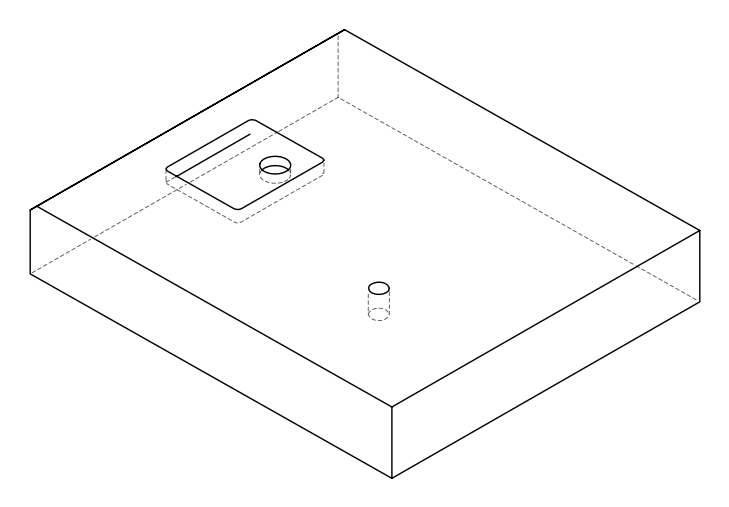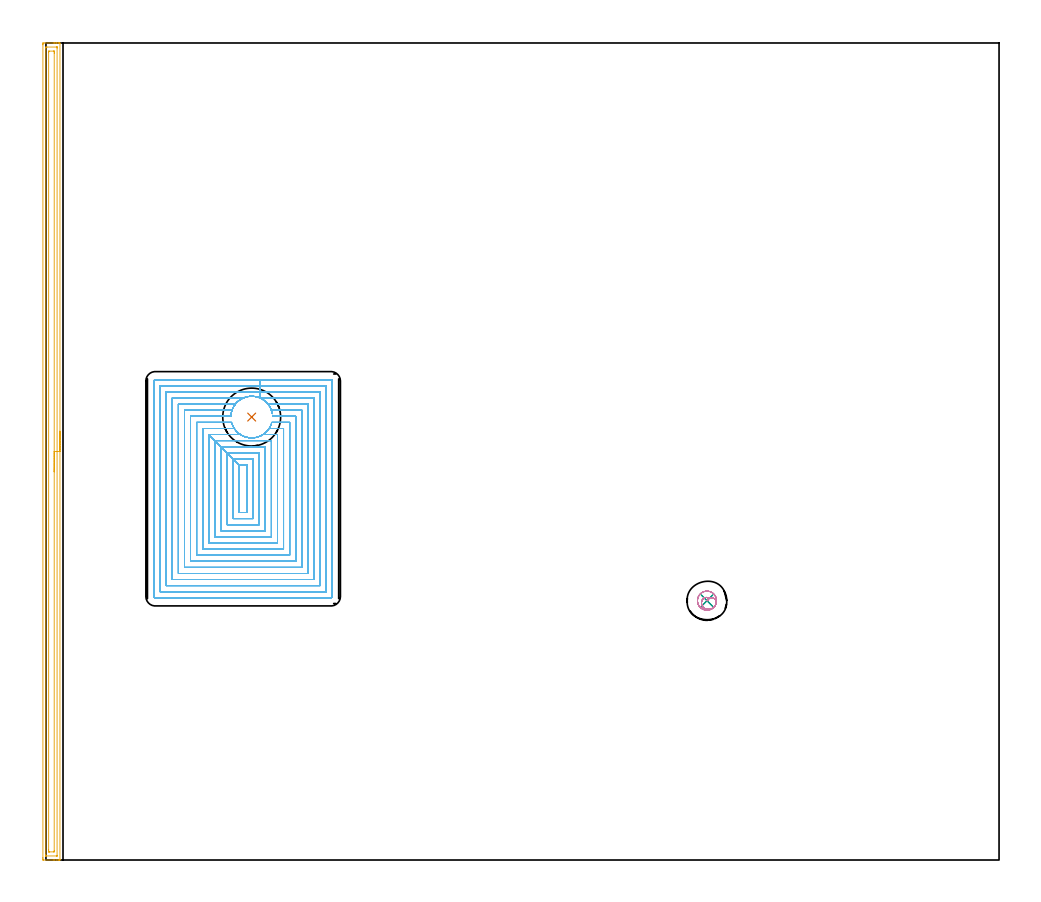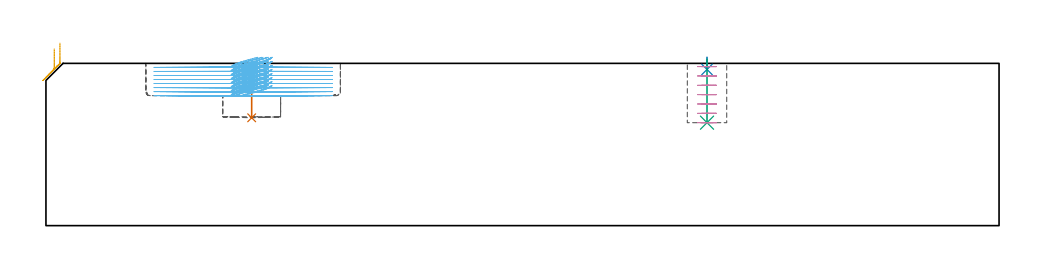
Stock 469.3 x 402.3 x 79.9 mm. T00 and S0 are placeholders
(PLAN: 6 operations, 5 tool changes, 68.4 min)
(1 INDEXABLE_INSERT_DRILL_BLIND_HOLE_FROM_SOLID | STEP1POCKET | NXT0302_028 | 0.06 min | 16864 mm3)
(2 SPOT_DRILL | STEP1POCKET_1 | NXT0321_9005460120000 | 0.05 min | 182 mm3)
(3 DRILL_BLIND_HOLE_INTO_CENTER | STEP1POCKET_1 | NXT0301_128 | 0.13 min | 2985 mm3)
(4 MILL_ROUGH_BLIND_HOLE_CONTOUR | STEP1POCKET_1 | NXT0201_013 | Spiral | 1.51 min | 5451 mm3)
(5 AREA_MILL | FG_CHAMFER_SURFACE | UGT0205_001 | 9.89 min | 14193 mm3)
(6 MILL_RECTANGULAR_POCKET | POCKET_RECTANGULAR_STRAIGHT | UGT0201_086 | Follow Part, ap 2, ae 75% | 56.78 min | 164948 mm3)
(TOOL NXT0302_028 | Index. Insert Drill 28.5mm [880-D2850L32-03] | D28.5 PA176 FL86 Z2)
(TOOL NXT0321_9005460120000 | NC Spot Drill, 142deg, 12mm, Carbide, Uncoated | D12 PA142 FL30 Z2)
(TOOL NXT0301_128 | Carbide Drill 12mm [861.1-1200-036A1-GP GC34] | D12 PA150 FL37.4 Z2)
(TOOL NXT0201_013 | ENDMILL 10mm | D10 FL30 Z4)
(TOOL UGT0205_001 | Chamfer Mill 20 x 3 x 45 deg. | D20 FL50 Z2)
(TOOL UGT0201_086 | End Mill 8 mm | D8 R2 FL19 Z4)
(OP 1 INDEXABLE_INSERT_DRILL_BLIND_HOLE_FROM_SOLID)
G17 G21 G94 G90
T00 M6
G54
G17 G0 G90 X101.3 Y218.1 S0 M3
G43 Z89.9 H1
G94 G81 G98 Z53.1 F250. R66.
G80
M5
M2
(OP 2 SPOT_DRILL)
G17 G21 G94 G90
T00 M6
G54
G17 G0 G90 X325.5 Y127.7 S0 M3
G43 Z89.9 H0
G94 G81 G98 Z76.9 F250. R82.9
G80
M5
M2
(OP 3 DRILL_BLIND_HOLE_INTO_CENTER)
G17 G21 G94 G90
T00 M6
G54
G17 G0 G90 X325.5 Y127.7 S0 M3
G43 Z89.9 H1
G94 G81 G98 Z50.7 F250. R81.9
G80
M5
M2
(OP 4 MILL_ROUGH_BLIND_HOLE_CONTOUR)
G17 G21 G94 G90
T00 M6
G54
G17 G0 G90 X325.5 Y127.7 S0 M3
G43 Z89.9 H0
Z78.3
G94 G3 X325.649 Y129.278 R0.796 F250.
X323.192 Y128.14 R2.324
X324.938 Y123.649 R3.111
X329.87 Y125.97 R3.981
X327.23 Y132.07 R4.7
X329.87 Y125.97 R-4.7
X328.55 Y129.02 R2.35
X325.5 Y127.7 R2.35
G0 Z73.7
G3 X325.649 Y129.278 R0.796
X323.192 Y128.14 R2.324
X324.938 Y123.649 R3.111
X329.87 Y125.97 R3.981
X327.23 Y132.07 R4.7
X329.87 Y125.97 R-4.7
X328.55 Y129.02 R2.35
X325.5 Y127.7 R2.35
G0 Z69.1
G3 X325.649 Y129.278 R0.796
X323.192 Y128.14 R2.324
X324.938 Y123.649 R3.111
X329.87 Y125.97 R3.981
X327.23 Y132.07 R4.7
X329.87 Y125.97 R-4.7
X328.55 Y129.02 R2.35
X325.5 Y127.7 R2.35
G0 Z64.5
G3 X325.649 Y129.278 R0.796
X323.192 Y128.14 R2.324
X324.938 Y123.649 R3.111
X329.87 Y125.97 R3.981
X327.23 Y132.07 R4.7
X329.87 Y125.97 R-4.7
X328.55 Y129.02 R2.35
X325.5 Y127.7 R2.35
G0 Z59.9
G3 X325.649 Y129.278 R0.796
X323.192 Y128.14 R2.324
X324.938 Y123.649 R3.111
X329.87 Y125.97 R3.981
X327.23 Y132.07 R4.7
X329.87 Y125.97 R-4.7
X328.55 Y129.02 R2.35
X325.5 Y127.7 R2.35
G0 Z55.3
G3 X325.649 Y129.278 R0.796
X323.192 Y128.14 R2.324
X324.938 Y123.649 R3.111
X329.87 Y125.97 R3.981
X327.23 Y132.07 R4.7
X329.87 Y125.97 R-4.7
X328.55 Y129.02 R2.35
X325.5 Y127.7 R2.35
G0 Z50.7
G3 X325.649 Y129.278 R0.796
X323.192 Y128.14 R2.324
X324.938 Y123.649 R3.111
X329.87 Y125.97 R3.981
X327.23 Y132.07 R4.7
X329.87 Y125.97 R-4.7
X328.55 Y129.02 R2.35
X325.5 Y127.7 R2.35
G0 Z89.9
M5
M2
(OP 5 AREA_MILL)
G17 G21 G94 G90
T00 M6
G54
G17 G0 G90 X6.895 Y211.148 S1061 M3
G43 Z89.9 H0
Z89.895
G94 G1 Y211.11 Z89.024 F250.
Y210.996 Z88.159
Y210.807 Z87.307
Y210.545 Z86.475
Y210.211 Z85.669
Y209.808 Z84.895
Y209.34 Z84.159
Y208.809 Z83.467
Y208.219 Z82.824
Y207.576 Z82.235
Y206.884 Z81.704
Y206.148 Z81.235
Y205.374 Z80.832
Y204.568 Z80.498
Y203.736 Z80.236
Y202.885 Z80.047
Y202.02 Z79.933
Y201.148 Z79.895
X6.891 Y0.139 Z79.889
X6.888 Y0.079 Z79.883
X6.864 Y0.009 Z79.855
X6.851 Y0. Z79.843
X6.425 Z79.424
X6.062 Z79.061
X5.381 Z78.377
X4.148 Z77.145
X3.594 Z76.588
X-1.128 Y0.001 Z71.869
X-1.488 Y0.004 Z71.509
X-1.492 Y0.007 Z71.506
X-1.497 Y0.617 Z71.503
X-1.5 Y1.241 Z71.5
Y401.415
X-1.498 Y401.683 Z71.502
X-1.492 Y402.293 Z71.506
X-1.489 Y402.296 Z71.509
X-0.875 Y402.3 Z72.122
X3.594 Z76.588
X4.148 Z77.145
X4.488 Z77.484
X5.042 Z78.038
X5.381 Z78.377
X6.061 Z79.061
X6.425 Z79.425
X6.835 Y402.293 Z79.827
X6.898 Y402.29 Z79.888
X6.9 Y402.13 Z79.9
X6.895 Y201.148 Z79.895
X5.481 Z78.481
X5.475 Y2.309 Z78.475
X5.474 Y2.214 Z78.474
X5.469 Y2.027 Z78.469
X5.464 Y2.008 Z78.464
X5.456 Y2.006 Z78.456
X5.432 Y2.002 Z78.432
X5.381 Y2.001 Z78.381
X0.018 Z73.018
X-0.039 Y2.002 Z72.961
X-0.073 Y2.006 Z72.927
X-0.078 Y2.008 Z72.922
X-0.081 Y2.032 Z72.919
X-0.083 Y2.09 Z72.917
X-0.086 Y2.507 Z72.914
X-0.085 Y399.897 Z72.915
Y400.
X-0.082 Y400.105 Z72.918
X-0.075 Y400.29 Z72.925
X0.018 Y400.292 Z73.018
X0.51 Y400.299 Z73.51
X5.381 Z78.381
X5.439 Y400.298 Z78.439
X5.473 Y400.294 Z78.473
X5.478 Y400.292 Z78.478
X5.481 Y400.268 Z78.481
X5.483 Y400.209 Z78.483
X5.486 Y399.793 Z78.486
X5.481 Y201.148 Z78.481
X4.067 Z77.067
X4.062 Y4.615 Z77.062
X4.06 Y4.19 Z77.06
X4.058 Y4.073 Z77.058
X4.055 Y4.023 Z77.055
X3.973 Y4.01 Z76.973
X3.782 Y4.002 Z76.782
X1.806 Y4. Z74.806
X1.617 Y4.001 Z74.617
X1.49 Y4.002 Z74.49
X1.389 Y4.007 Z74.389
X1.335 Y4.012 Z74.335
X1.333 Y4.031 Z74.333
X1.331 Y4.19 Z74.331
X1.329 Y4.667 Z74.329
X1.328 Y5.083 Z74.328
X1.329 Y397.694 Z74.329
X1.33 Y398.111 Z74.33
X1.333 Y398.229 Z74.333
X1.335 Y398.28 Z74.335
X1.427 Y398.29 Z74.427
X1.618 Y398.298 Z74.618
X3.783 Y398.299 Z76.783
X3.91 Y398.298 Z76.91
X4.011 Y398.293 Z77.011
X4.065 Y398.288 Z77.065
X4.067 Y398.268 Z77.067
X4.069 Y398.111 Z77.069
X4.071 Y397.633 Z77.071
Y397.217
X4.067 Y201.148 Z77.067
Y200.277 Z77.105
Y199.412 Z77.218
Y198.56 Z77.407
X4.066 Y197.728 Z77.67
Y196.922 Z78.003
Y196.148 Z78.406
Y195.412 Z78.875
Y194.72 Z79.406
Y194.077 Z79.995
Y193.488 Z80.639
Y192.957 Z81.331
Y192.488 Z82.066
Y192.085 Z82.84
Y191.751 Z83.646
Y191.489 Z84.478
Y191.3 Z85.33
Y191.186 Z86.195
Y191.148 Z87.066
G0 Z89.9
M5
M2
(OP 6 MILL_RECTANGULAR_POCKET)
G17 G21 G94 G90
T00 M6
G54
G17 G0 G90 X110.989 Y214.798 S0 M3
G43 Z89.9 H0
Z82.9
G94 G1 X110.742 Y214.105 Z82.703 F250.
X110.548 Y213.695 Z82.581
X110.354 Y213.284 Z82.46
X109.701 Y212.214 Z82.124
X109.426 Y211.853 Z82.002
X109.186 Y211.542 Z81.897
X108.923 Y211.25 Z81.792
X108.619 Y210.912 Z81.67
X108.133 Y210.448 Z81.489
X107.422 Y209.88 Z81.246
X106.646 Y209.355 Z80.995
X106.496 Y209.264 Z80.948
X106.343 Y209.178 Z80.901
X105.948 Y208.956 Z80.779
X104.771 Y208.45 Z80.436
X103.541 Y208.095 Z80.093
X102.276 Y207.895 Z79.75
X100.996 Y207.854 Z79.407
X99.721 Y207.973 Z79.063
X98.47 Y208.249 Z78.72
X97.263 Y208.678 Z78.377
X96.119 Y209.254 Z78.034
X95.738 Y209.5 Z77.912
X80.2 F500.
X95.2 Y194.5
Y171.1
X99.
Y194.5
X95.2
X92.2 Y197.5
Y168.1
X102.
Y197.5
X92.2
X89.2 Y200.5
Y165.1
X105.
Y200.5
X89.2
X86.2 Y203.5
Y162.1
X108.
Y203.5
X86.2
X83.2 Y206.5
Y159.1
X111.
Y206.5
X83.2
X80.2 Y209.5
Y156.1
X114.
Y209.5
X106.86
G0 X108.819 Y211.134 Z82.9
G1 X108.619 Y210.912 Z82.82 F250.
X108.133 Y210.448 Z82.639
X107.422 Y209.88 Z82.396
X106.646 Y209.355 Z82.145
X106.496 Y209.264 Z82.098
X106.343 Y209.178 Z82.051
X105.948 Y208.956 Z81.929
X104.837 Y208.474 Z81.605
X103.676 Y208.126 Z81.28
X102.483 Y207.917 Z80.955
X101.273 Y207.849 Z80.631
X100.064 Y207.925 Z80.306
X98.872 Y208.142 Z79.982
X97.714 Y208.498 Z79.657
X96.606 Y208.987 Z79.332
X95.563 Y209.604 Z79.008
X94.6 Y210.338 Z78.683
X93.73 Y211.181 Z78.359
X92.965 Y212.121 Z78.034
X92.716 Y212.5 Z77.912
X77.2 F500.
Y153.1
X117.
Y212.5
X109.882
G0 X106.234 Y209.116 Z82.9
G1 X105.948 Y208.956 Z82.812 F250.
X104.822 Y208.469 Z82.483
X103.646 Y208.119 Z82.155
X102.437 Y207.912 Z81.826
X101.212 Y207.85 Z81.497
X99.988 Y207.934 Z81.168
X98.783 Y208.164 Z80.84
X97.613 Y208.536 Z80.511
X96.497 Y209.044 Z80.182
X95.449 Y209.682 Z79.854
X94.484 Y210.44 Z79.525
X93.616 Y211.307 Z79.196
X92.858 Y212.272 Z78.867
X92.341 Y213.104 Z78.605
X92.143 Y213.5 Z78.486
X91.94 Y213.906 Z78.365
X91.506 Y215.061 Z78.034
X91.392 Y215.5 Z77.912
X74.2 F500.
Y150.1
X120.
Y215.5
X111.205
G0 X104.177 Y227.93 Z82.9
G1 X104.029 Y227.98 Z82.858 F250.
X102.913 Y228.222 Z82.552
X101.777 Y228.339 Z82.246
X100.635 Y228.329 Z81.94
X99.502 Y228.193 Z81.634
X98.616 Y227.995 Z81.391
X97.447 Y227.604 Z81.061
X96.334 Y227.076 Z80.731
X95.946 Y226.84 Z80.609
X95.17 Y226.314 Z80.358
X94.807 Y226.042 Z80.236
X93.944 Y225.246 Z79.922
X93.177 Y224.357 Z79.607
X92.516 Y223.386 Z79.292
X91.97 Y222.347 Z78.978
X91.547 Y221.252 Z78.663
X91.25 Y220.116 Z78.349
X91.086 Y218.953 Z78.034
X91.068 Y218.5 Z77.912
X71.2 F500.
Y147.1
X123.
Y218.5
X111.532
G0 X106.949 Y226.647 Z82.9
G1 X106.146 Y227.135 Z82.648 F250.
X105.111 Y227.616 Z82.342
X104.029 Y227.98 Z82.036
X102.913 Y228.222 Z81.73
X101.777 Y228.339 Z81.424
X100.635 Y228.329 Z81.118
X99.502 Y228.193 Z80.813
X98.616 Y227.995 Z80.569
X97.447 Y227.604 Z80.239
X96.334 Y227.076 Z79.909
X95.946 Y226.84 Z79.787
X95.17 Y226.314 Z79.536
X94.807 Y226.042 Z79.415
X94.045 Y225.349 Z79.138
X93.355 Y224.583 Z78.862
X92.746 Y223.752 Z78.586
X92.223 Y222.864 Z78.31
X91.791 Y221.928 Z78.034
X91.641 Y221.5 Z77.912
X68.2 F500.
Y144.1
X126.
Y221.5
X110.963
G0 X109.456 Y224.307 Z82.9
G1 X109.421 Y224.353 Z82.885 F250.
X108.999 Y224.864 Z82.707
X108.73 Y225.159 Z82.6
X108.356 Y225.533 Z82.458
X108.026 Y225.845 Z82.337
X107.122 Y226.542 Z82.031
X106.146 Y227.135 Z81.725
X105.111 Y227.616 Z81.419
X104.029 Y227.98 Z81.113
X102.913 Y228.222 Z80.807
X101.777 Y228.339 Z80.501
X100.635 Y228.329 Z80.195
X99.502 Y228.193 Z79.889
X98.616 Y227.995 Z79.646
X97.447 Y227.604 Z79.316
X96.334 Y227.076 Z78.985
X95.946 Y226.84 Z78.864
X95.17 Y226.314 Z78.613
X94.807 Y226.042 Z78.491
X94.171 Y225.474 Z78.262
X93.584 Y224.855 Z78.034
X93.301 Y224.5 Z77.912
X65.2 F500.
Y141.1
X129.
Y224.5
X109.3
G0 X111.413 Y219.77 Z82.9
G1 X111.412 Y219.785 Z82.896 F250.
X111.159 Y220.916 Z82.585
X110.78 Y222.011 Z82.275
X110.59 Y222.423 Z82.153
X110.399 Y222.835 Z82.032
X110.284 Y223.052 Z81.966
X110.049 Y223.44 Z81.844
X109.523 Y224.218 Z81.593
X109.421 Y224.353 Z81.548
X108.999 Y224.864 Z81.37
X108.73 Y225.159 Z81.263
X108.356 Y225.533 Z81.121
X108.026 Y225.845 Z81.
X107.122 Y226.542 Z80.694
X106.146 Y227.135 Z80.388
X105.111 Y227.616 Z80.082
X104.029 Y227.98 Z79.776
X102.913 Y228.222 Z79.47
X101.777 Y228.339 Z79.164
X100.635 Y228.329 Z78.858
X99.502 Y228.193 Z78.552
X98.616 Y227.995 Z78.309
X97.64 Y227.68 Z78.034
X97.223 Y227.5 Z77.912
X62.2 F500.
Y138.1
X132.
Y227.5
X105.366
Y230.5
X59.2
Y135.1
X135.
Y230.5
X105.366
Y233.5
X56.2
Y132.1
X138.
Y233.5
X105.366
Y236.5
X53.8
G3 X53.2 Y235.9 R0.6
G1 Y129.7
G3 X53.8 Y129.1 R0.6
G1 X140.4
G3 X141. Y129.7 R0.6
G1 Y235.9
G3 X140.4 Y236.5 R0.6
G1 X105.366
X104.366
G0 X110.985 Y214.8 Z80.912
G1 X110.768 Y214.171 Z80.734 F250.
X110.222 Y213.05 Z80.4
X109.545 Y212.002 Z80.066
X108.745 Y211.044 Z79.731
X108.068 Y210.404 Z79.481
X107.475 Y209.919 Z79.276
X107.422 Y209.88 Z79.258
X106.646 Y209.355 Z79.008
X106.259 Y209.12 Z78.886
X105.196 Y208.613 Z78.571
X104.082 Y208.231 Z78.255
X102.932 Y207.978 Z77.94
X101.76 Y207.859 Z77.624
X100.583 Y207.875 Z77.308
X99.415 Y208.025 Z76.993
X98.272 Y208.308 Z76.677
X97.169 Y208.719 Z76.362
X96.119 Y209.254 Z76.046
X95.738 Y209.5 Z75.925
X80.2 F500.
X95.2 Y194.5
Y171.1
X99.
Y194.5
X95.2
X92.2 Y197.5
Y168.1
X102.
Y197.5
X92.2
X89.2 Y200.5
Y165.1
X105.
Y200.5
X89.2
X86.2 Y203.5
Y162.1
X108.
Y203.5
X86.2
X83.2 Y206.5
Y159.1
X111.
Y206.5
X83.2
X80.2 Y209.5
Y156.1
X114.
Y209.5
X106.86
G0 X108.821 Y211.135 Z80.912
G1 X108.745 Y211.044 Z80.881 F250.
X108.42 Y210.728 Z80.759
X108.068 Y210.404 Z80.631
X107.475 Y209.919 Z80.426
X107.422 Y209.88 Z80.408
X106.646 Y209.355 Z80.157
X106.259 Y209.12 Z80.036
X105.137 Y208.589 Z79.703
X103.96 Y208.197 Z79.371
X102.744 Y207.95 Z79.038
X101.507 Y207.851 Z78.706
X100.268 Y207.902 Z78.373
X99.043 Y208.102 Z78.041
X97.852 Y208.448 Z77.709
X96.71 Y208.934 Z77.376
X95.636 Y209.555 Z77.044
X94.644 Y210.3 Z76.711
X93.75 Y211.16 Z76.379
X92.965 Y212.121 Z76.046
X92.716 Y212.5 Z75.925
X77.2 F500.
Y153.1
X117.
Y212.5
X109.877
G0 X106.238 Y209.11 Z80.912
G1 X105.116 Y208.581 Z80.58 F250.
X103.916 Y208.186 Z80.242
X102.677 Y207.941 Z79.903
X101.418 Y207.85 Z79.565
X100.156 Y207.914 Z79.226
X98.912 Y208.132 Z78.888
X97.704 Y208.502 Z78.549
X96.55 Y209.016 Z78.211
X95.469 Y209.668 Z77.873
X94.475 Y210.448 Z77.534
X93.584 Y211.343 Z77.196
X92.81 Y212.342 Z76.857
X92.572 Y212.727 Z76.736
X92.335 Y213.114 Z76.614
X91.87 Y214.066 Z76.33
X91.506 Y215.061 Z76.046
X91.392 Y215.5 Z75.925
X74.2 F500.
Y150.1
X120.
Y215.5
X111.204
G0 X104.175 Y227.919 Z80.912
G1 X103.606 Y228.087 Z80.754 F250.
X102.373 Y228.293 Z80.418
X101.124 Y228.349 Z80.083
X99.877 Y228.252 Z79.748
X98.651 Y228.005 Z79.413
X97.464 Y227.611 Z79.078
X96.334 Y227.076 Z78.743
X95.946 Y226.84 Z78.622
X95.17 Y226.314 Z78.37
X94.807 Y226.042 Z78.249
X93.944 Y225.246 Z77.934
X93.177 Y224.357 Z77.619
X92.516 Y223.386 Z77.305
X91.97 Y222.347 Z76.99
X91.547 Y221.252 Z76.676
X91.25 Y220.116 Z76.361
X91.086 Y218.953 Z76.046
X91.068 Y218.5 Z75.925
X71.2 F500.
Y147.1
X123.
Y218.5
X111.532
G0 X106.952 Y226.65 Z80.912
G1 X105.953 Y227.236 Z80.602 F250.
X104.806 Y227.733 Z80.267
X103.606 Y228.087 Z79.932
X102.373 Y228.293 Z79.597
X101.124 Y228.349 Z79.262
X99.877 Y228.252 Z78.927
X98.651 Y228.005 Z78.592
X97.464 Y227.611 Z78.257
X96.334 Y227.076 Z77.922
X95.946 Y226.84 Z77.8
X95.17 Y226.314 Z77.549
X94.807 Y226.042 Z77.427
X94.045 Y225.349 Z77.151
X93.355 Y224.583 Z76.875
X92.746 Y223.752 Z76.599
X92.223 Y222.864 Z76.323
X91.791 Y221.928 Z76.046
X91.641 Y221.5 Z75.925
X68.2 F500.
Y144.1
X126.
Y221.5
X110.963
G0 X109.457 Y224.306 Z80.912
G1 X109.421 Y224.353 Z80.897 F250.
X108.999 Y224.864 Z80.719
X108.73 Y225.159 Z80.612
X108.356 Y225.533 Z80.47
X108.026 Y225.845 Z80.349
X107.032 Y226.603 Z80.014
X105.953 Y227.236 Z79.679
X104.806 Y227.733 Z79.343
X103.606 Y228.087 Z79.008
X102.373 Y228.293 Z78.673
X101.124 Y228.349 Z78.338
X99.877 Y228.252 Z78.003
X98.651 Y228.005 Z77.668
X97.464 Y227.611 Z77.333
X96.334 Y227.076 Z76.998
X95.946 Y226.84 Z76.876
X95.17 Y226.314 Z76.625
X94.807 Y226.042 Z76.504
X94.171 Y225.474 Z76.275
X93.584 Y224.855 Z76.046
X93.301 Y224.5 Z75.925
X65.2 F500.
Y141.1
X129.
Y224.5
X109.3
G0 X111.405 Y219.768 Z80.912
G1 X111.382 Y219.958 Z80.861 F250.
X111.083 Y221.169 Z80.527
X110.641 Y222.334 Z80.193
X110.437 Y222.74 Z80.071
X110.259 Y223.092 Z79.965
X110.054 Y223.431 Z79.859
X109.521 Y224.22 Z79.604
X109.421 Y224.353 Z79.56
X108.999 Y224.864 Z79.382
X108.73 Y225.159 Z79.275
X108.356 Y225.533 Z79.133
X108.026 Y225.845 Z79.012
X107.049 Y226.592 Z78.682
X105.991 Y227.217 Z78.353
X104.865 Y227.711 Z78.023
X103.688 Y228.068 Z77.694
X102.477 Y228.282 Z77.364
X101.249 Y228.35 Z77.035
X100.022 Y228.271 Z76.705
X98.813 Y228.047 Z76.376
X97.64 Y227.68 Z76.046
X97.223 Y227.5 Z75.925
X62.2 F500.
Y138.1
X132.
Y227.5
X105.366
Y230.5
X59.2
Y135.1
X135.
Y230.5
X105.366
Y233.5
X56.2
Y132.1
X138.
Y233.5
X105.366
Y236.5
X53.8
G3 X53.2 Y235.9 R0.6
G1 Y129.7
G3 X53.8 Y129.1 R0.6
G1 X140.4
G3 X141. Y129.7 R0.6
G1 Y235.9
G3 X140.4 Y236.5 R0.6
G1 X105.366
X104.366
G0 X110.985 Y214.801 Z78.925
G1 X110.768 Y214.171 Z78.746 F250.
X110.222 Y213.05 Z78.412
X109.545 Y212.002 Z78.078
X108.745 Y211.044 Z77.744
X108.068 Y210.404 Z77.494
X107.475 Y209.919 Z77.289
X107.422 Y209.88 Z77.271
X106.646 Y209.355 Z77.02
X106.259 Y209.12 Z76.898
X105.196 Y208.613 Z76.583
X104.082 Y208.231 Z76.267
X102.932 Y207.979 Z75.952
X101.76 Y207.86 Z75.636
X100.583 Y207.875 Z75.321
X99.415 Y208.025 Z75.005
X98.272 Y208.308 Z74.69
X97.169 Y208.719 Z74.374
X96.12 Y209.254 Z74.059
X95.739 Y209.5 Z73.937
X80.2 F500.
X95.2 Y194.5
Y171.1
X99.
Y194.5
X95.2
X92.2 Y197.5
Y168.1
X102.
Y197.5
X92.2
X89.2 Y200.5
Y165.1
X105.
Y200.5
X89.2
X86.2 Y203.5
Y162.1
X108.
Y203.5
X86.2
X83.2 Y206.5
Y159.1
X111.
Y206.5
X83.2
X80.2 Y209.5
Y156.1
X114.
Y209.5
X106.86
G0 X108.821 Y211.135 Z78.925
G1 X108.745 Y211.044 Z78.893 F250.
X108.42 Y210.728 Z78.772
X108.068 Y210.404 Z78.643
X107.475 Y209.919 Z78.438
X107.422 Y209.88 Z78.42
X106.646 Y209.355 Z78.17
X106.259 Y209.12 Z78.048
X105.137 Y208.589 Z77.716
X103.96 Y208.197 Z77.383
X102.744 Y207.95 Z77.051
X101.507 Y207.852 Z76.718
X100.268 Y207.902 Z76.386
X99.043 Y208.102 Z76.054
X97.852 Y208.448 Z75.721
X96.711 Y208.935 Z75.389
X95.636 Y209.555 Z75.056
X94.645 Y210.301 Z74.724
X93.75 Y211.16 Z74.391
X92.965 Y212.121 Z74.059
X92.716 Y212.5 Z73.937
X77.2 F500.
Y153.1
X117.
Y212.5
X109.877
G0 X106.238 Y209.11 Z78.925
G1 X105.116 Y208.581 Z78.593 F250.
X103.916 Y208.186 Z78.254
X102.677 Y207.941 Z77.916
X101.418 Y207.85 Z77.577
X100.156 Y207.914 Z77.239
X98.912 Y208.133 Z76.9
X97.704 Y208.502 Z76.562
X96.551 Y209.016 Z76.224
X95.469 Y209.668 Z75.885
X94.475 Y210.448 Z75.547
X93.584 Y211.344 Z75.208
X92.81 Y212.342 Z74.87
X92.391 Y213.034 Z74.653
X92.168 Y213.429 Z74.531
X91.802 Y214.231 Z74.295
X91.506 Y215.061 Z74.059
X91.392 Y215.5 Z73.937
X74.2 F500.
Y150.1
X120.
Y215.5
X111.204
G0 X104.175 Y227.923 Z78.925
G1 X103.795 Y228.042 Z78.818 F250.
X102.643 Y228.261 Z78.504
X101.475 Y228.348 Z78.19
X100.304 Y228.302 Z77.876
X99.855 Y228.239 Z77.755
X99.405 Y228.175 Z77.633
X98.464 Y227.953 Z77.374
X97.548 Y227.644 Z77.115
X96.664 Y227.25 Z76.856
X95.96 Y226.849 Z76.638
X95.169 Y226.313 Z76.382
X94.806 Y226.041 Z76.261
X93.943 Y225.245 Z75.946
X93.176 Y224.356 Z75.632
X92.516 Y223.386 Z75.317
X91.97 Y222.346 Z75.003
X91.547 Y221.251 Z74.688
X91.25 Y220.115 Z74.373
X91.086 Y218.953 Z74.059
X91.068 Y218.5 Z73.937
X71.2 F500.
Y147.1
X123.
Y218.5
X111.532
G0 X106.952 Y226.653 Z78.925
G1 X105.985 Y227.219 Z78.625 F250.
X104.913 Y227.693 Z78.311
X103.795 Y228.042 Z77.997
X102.643 Y228.261 Z77.683
X101.475 Y228.348 Z77.369
X100.304 Y228.302 Z77.055
X99.855 Y228.239 Z76.933
X99.405 Y228.175 Z76.811
X98.464 Y227.953 Z76.552
X97.548 Y227.644 Z76.293
X96.664 Y227.25 Z76.034
X95.96 Y226.849 Z75.817
X95.169 Y226.313 Z75.561
X94.806 Y226.041 Z75.439
X94.044 Y225.348 Z75.163
X93.355 Y224.582 Z74.887
X92.746 Y223.751 Z74.611
X92.223 Y222.863 Z74.335
X91.791 Y221.928 Z74.059
X91.641 Y221.5 Z73.937
X68.2 F500.
Y144.1
X126.
Y221.5
X110.963
G0 X109.456 Y224.307 Z78.925
G1 X109.415 Y224.36 Z78.907 F250.
X108.993 Y224.871 Z78.729
X108.718 Y225.172 Z78.62
X108.367 Y225.523 Z78.487
X107.934 Y225.924 Z78.329
X106.996 Y226.627 Z78.015
X105.985 Y227.219 Z77.701
X104.913 Y227.693 Z77.387
X103.795 Y228.042 Z77.073
X102.643 Y228.261 Z76.759
X101.475 Y228.348 Z76.445
X100.304 Y228.302 Z76.131
X99.855 Y228.239 Z76.009
X99.405 Y228.175 Z75.888
X98.464 Y227.953 Z75.629
X97.548 Y227.644 Z75.37
X96.664 Y227.25 Z75.11
X95.96 Y226.849 Z74.893
X95.169 Y226.313 Z74.637
X94.806 Y226.041 Z74.516
X94.17 Y225.473 Z74.287
X93.584 Y224.855 Z74.059
X93.301 Y224.5 Z73.937
X65.2 F500.
Y141.1
X129.
Y224.5
X109.3
G0 X111.404 Y219.768 Z78.925
G1 X111.382 Y219.958 Z78.874 F250.
X111.083 Y221.169 Z78.54
X110.641 Y222.334 Z78.206
X110.437 Y222.74 Z78.084
X110.259 Y223.092 Z77.978
X110.054 Y223.431 Z77.872
X109.521 Y224.22 Z77.617
X109.415 Y224.36 Z77.57
X108.993 Y224.871 Z77.392
X108.718 Y225.172 Z77.283
X108.367 Y225.523 Z77.15
X107.934 Y225.924 Z76.992
X106.996 Y226.627 Z76.678
X105.985 Y227.219 Z76.364
X104.913 Y227.693 Z76.05
X103.795 Y228.042 Z75.736
X102.643 Y228.261 Z75.422
X101.475 Y228.348 Z75.108
X100.304 Y228.302 Z74.794
X99.855 Y228.239 Z74.672
X99.405 Y228.175 Z74.551
X98.512 Y227.967 Z74.305
X97.64 Y227.68 Z74.059
X97.224 Y227.5 Z73.937
X62.2 F500.
Y138.1
X132.
Y227.5
X105.366
Y230.5
X59.2
Y135.1
X135.
Y230.5
X105.366
Y233.5
X56.2
Y132.1
X138.
Y233.5
X105.366
Y236.5
X53.8
G3 X53.2 Y235.9 R0.6
G1 Y129.7
G3 X53.8 Y129.1 R0.6
G1 X140.4
G3 X141. Y129.7 R0.6
G1 Y235.9
G3 X140.4 Y236.5 R0.6
G1 X105.366
X104.366
G0 X110.988 Y214.797 Z76.937
G1 X110.883 Y214.455 Z76.842 F250.
X110.361 Y213.298 Z76.501
X109.701 Y212.214 Z76.161
X109.426 Y211.853 Z76.04
X109.148 Y211.493 Z75.918
X108.498 Y210.791 Z75.661
X107.786 Y210.151 Z75.405
X107.422 Y209.88 Z75.283
X106.646 Y209.355 Z75.032
X106.259 Y209.12 Z74.911
X105.196 Y208.613 Z74.595
X104.082 Y208.231 Z74.28
X102.932 Y207.979 Z73.964
X101.76 Y207.86 Z73.649
X100.583 Y207.875 Z73.333
X99.415 Y208.025 Z73.018
X98.272 Y208.308 Z72.702
X97.169 Y208.719 Z72.387
X96.12 Y209.254 Z72.071
X95.739 Y209.5 Z71.95
X80.2 F500.
X95.2 Y194.5
Y171.1
X99.
Y194.5
X95.2
X92.2 Y197.5
Y168.1
X102.
Y197.5
X92.2
X89.2 Y200.5
Y165.1
X105.
Y200.5
X89.2
X86.2 Y203.5
Y162.1
X108.
Y203.5
X86.2
X83.2 Y206.5
Y159.1
X111.
Y206.5
X83.2
X80.2 Y209.5
Y156.1
X114.
Y209.5
X106.86
G0 X108.818 Y211.136 Z76.937
G1 X108.498 Y210.791 Z76.811 F250.
X107.786 Y210.151 Z76.555
X107.422 Y209.88 Z76.433
X106.646 Y209.355 Z76.182
X106.259 Y209.12 Z76.061
X105.137 Y208.589 Z75.728
X103.96 Y208.197 Z75.396
X102.744 Y207.95 Z75.063
X101.507 Y207.852 Z74.731
X100.268 Y207.902 Z74.398
X99.043 Y208.102 Z74.066
X97.852 Y208.448 Z73.734
X96.711 Y208.935 Z73.401
X95.636 Y209.555 Z73.069
X94.645 Y210.301 Z72.736
X93.75 Y211.16 Z72.404
X92.965 Y212.121 Z72.071
X92.716 Y212.5 Z71.95
X77.2 F500.
Y153.1
X117.
Y212.5
X109.882
G0 X106.238 Y209.11 Z76.937
G1 X105.116 Y208.581 Z76.605 F250.
X103.916 Y208.186 Z76.267
X102.677 Y207.941 Z75.928
X101.418 Y207.85 Z75.59
X100.156 Y207.914 Z75.251
X98.912 Y208.133 Z74.913
X97.704 Y208.502 Z74.574
X96.551 Y209.016 Z74.236
X95.469 Y209.668 Z73.898
X94.475 Y210.448 Z73.559
X93.584 Y211.344 Z73.221
X92.81 Y212.342 Z72.882
X92.365 Y213.081 Z72.651
X92.143 Y213.477 Z72.529
X91.792 Y214.256 Z72.3
X91.506 Y215.061 Z72.071
X91.392 Y215.5 Z71.95
X74.2 F500.
Y150.1
X120.
Y215.5
X111.205
G0 X104.175 Y227.923 Z76.937
G1 X103.794 Y228.042 Z76.831 F250.
X102.643 Y228.261 Z76.517
X101.474 Y228.348 Z76.203
X100.303 Y228.302 Z75.888
X99.854 Y228.239 Z75.767
X99.404 Y228.175 Z75.645
X98.464 Y227.953 Z75.386
X97.549 Y227.644 Z75.127
X96.666 Y227.251 Z74.869
X95.96 Y226.849 Z74.651
X95.169 Y226.313 Z74.395
X94.806 Y226.041 Z74.273
X93.943 Y225.245 Z73.959
X93.176 Y224.356 Z73.644
X92.516 Y223.386 Z73.33
X91.97 Y222.346 Z73.015
X91.547 Y221.251 Z72.701
X91.25 Y220.115 Z72.386
X91.086 Y218.953 Z72.071
X91.068 Y218.5 Z71.95
X71.2 F500.
Y147.1
X123.
Y218.5
X111.532
G0 X106.952 Y226.653 Z76.937
G1 X105.985 Y227.22 Z76.637 F250.
X104.913 Y227.693 Z76.323
X103.794 Y228.042 Z76.009
X102.643 Y228.261 Z75.695
X101.474 Y228.348 Z75.381
X100.303 Y228.302 Z75.067
X99.854 Y228.239 Z74.945
X99.404 Y228.175 Z74.824
X98.464 Y227.953 Z74.565
X97.549 Y227.644 Z74.306
X96.666 Y227.251 Z74.047
X95.96 Y226.849 Z73.829
X95.169 Y226.313 Z73.573
X94.806 Y226.041 Z73.452
X94.044 Y225.348 Z73.176
X93.355 Y224.582 Z72.9
X92.746 Y223.751 Z72.624
X92.223 Y222.863 Z72.348
X91.791 Y221.928 Z72.071
X91.641 Y221.5 Z71.95
X68.2 F500.
Y144.1
X126.
Y221.5
X110.963
G0 X109.456 Y224.307 Z76.937
G1 X109.415 Y224.36 Z76.919 F250.
X108.993 Y224.871 Z76.742
X108.718 Y225.172 Z76.633
X108.367 Y225.523 Z76.5
X107.934 Y225.924 Z76.341
X106.996 Y226.627 Z76.027
X105.985 Y227.22 Z75.713
X104.913 Y227.693 Z75.399
X103.794 Y228.042 Z75.085
X102.643 Y228.261 Z74.771
X101.474 Y228.348 Z74.457
X100.303 Y228.302 Z74.143
X99.854 Y228.239 Z74.022
X99.404 Y228.175 Z73.9
X98.464 Y227.953 Z73.641
X97.549 Y227.644 Z73.382
X96.666 Y227.251 Z73.123
X95.96 Y226.849 Z72.906
X95.169 Y226.313 Z72.65
X94.806 Y226.041 Z72.528
X94.17 Y225.473 Z72.3
X93.584 Y224.855 Z72.071
X93.301 Y224.5 Z71.95
X65.2 F500.
Y141.1
X129.
Y224.5
X109.3
G0 X111.4 Y219.767 Z76.937
G1 X111.218 Y220.697 Z76.684 F250.
X110.824 Y221.903 Z76.343
X110.284 Y223.052 Z76.003
X110.049 Y223.44 Z75.882
X109.523 Y224.218 Z75.63
X109.415 Y224.36 Z75.582
X108.993 Y224.871 Z75.405
X108.718 Y225.172 Z75.296
X108.367 Y225.523 Z75.163
X107.934 Y225.924 Z75.004
X106.996 Y226.627 Z74.69
X105.985 Y227.22 Z74.376
X104.913 Y227.693 Z74.062
X103.794 Y228.042 Z73.748
X102.643 Y228.261 Z73.434
X101.474 Y228.348 Z73.12
X100.303 Y228.302 Z72.806
X99.854 Y228.239 Z72.685
X99.404 Y228.175 Z72.563
X98.511 Y227.967 Z72.317
X97.64 Y227.68 Z72.072
X97.224 Y227.5 Z71.95
X62.2 F500.
Y138.1
X132.
Y227.5
X105.366
Y230.5
X59.2
Y135.1
X135.
Y230.5
X105.366
Y233.5
X56.2
Y132.1
X138.
Y233.5
X105.366
Y236.5
X53.8
G3 X53.2 Y235.9 R0.6
G1 Y129.7
G3 X53.8 Y129.1 R0.6
G1 X140.4
G3 X141. Y129.7 R0.6
G1 Y235.9
G3 X140.4 Y236.5 R0.6
G1 X105.366
X104.366
G0 X110.988 Y214.796 Z74.95
G1 X110.883 Y214.455 Z74.854 F250.
X110.361 Y213.298 Z74.514
X109.701 Y212.214 Z74.174
X109.426 Y211.853 Z74.052
X109.148 Y211.493 Z73.931
X108.498 Y210.791 Z73.674
X107.786 Y210.151 Z73.418
X107.422 Y209.88 Z73.296
X106.646 Y209.355 Z73.045
X106.259 Y209.12 Z72.924
X105.196 Y208.613 Z72.608
X104.082 Y208.231 Z72.293
X102.932 Y207.978 Z71.977
X101.76 Y207.859 Z71.662
X100.583 Y207.875 Z71.346
X99.415 Y208.025 Z71.031
X98.272 Y208.308 Z70.715
X97.169 Y208.719 Z70.399
X96.119 Y209.254 Z70.084
X95.738 Y209.5 Z69.962
X80.2 F500.
X95.2 Y194.5
Y171.1
X99.
Y194.5
X95.2
X92.2 Y197.5
Y168.1
X102.
Y197.5
X92.2
X89.2 Y200.5
Y165.1
X105.
Y200.5
X89.2
X86.2 Y203.5
Y162.1
X108.
Y203.5
X86.2
X83.2 Y206.5
Y159.1
X111.
Y206.5
X83.2
X80.2 Y209.5
Y156.1
X114.
Y209.5
X106.86
G0 X108.818 Y211.136 Z74.95
G1 X108.498 Y210.791 Z74.824 F250.
X107.786 Y210.151 Z74.567
X107.422 Y209.88 Z74.446
X106.646 Y209.355 Z74.195
X106.259 Y209.12 Z74.073
X105.137 Y208.589 Z73.741
X103.96 Y208.197 Z73.408
X102.744 Y207.95 Z73.076
X101.507 Y207.851 Z72.743
X100.268 Y207.902 Z72.411
X99.043 Y208.102 Z72.079
X97.852 Y208.448 Z71.746
X96.71 Y208.934 Z71.414
X95.636 Y209.555 Z71.081
X94.644 Y210.3 Z70.749
X93.75 Y211.16 Z70.416
X92.965 Y212.121 Z70.084
X92.716 Y212.5 Z69.962
X77.2 F500.
Y153.1
X117.
Y212.5
X109.882
G0 X106.238 Y209.11 Z74.95
G1 X105.116 Y208.581 Z74.618 F250.
X103.916 Y208.186 Z74.279
X102.677 Y207.941 Z73.941
X101.418 Y207.85 Z73.602
X100.156 Y207.914 Z73.264
X98.912 Y208.132 Z72.925
X97.704 Y208.502 Z72.587
X96.55 Y209.016 Z72.249
X95.469 Y209.668 Z71.91
X94.475 Y210.448 Z71.572
X93.584 Y211.343 Z71.233
X92.81 Y212.342 Z70.895
X92.572 Y212.727 Z70.773
X92.335 Y213.114 Z70.652
X91.87 Y214.066 Z70.368
X91.506 Y215.061 Z70.084
X91.392 Y215.5 Z69.962
X74.2 F500.
Y150.1
X120.
Y215.5
X111.205
G0 X104.175 Y227.919 Z74.95
G1 X103.606 Y228.087 Z74.791 F250.
X102.373 Y228.293 Z74.456
X101.124 Y228.349 Z74.121
X99.877 Y228.252 Z73.786
X98.651 Y228.005 Z73.451
X97.464 Y227.611 Z73.116
X96.334 Y227.076 Z72.781
X95.946 Y226.84 Z72.659
X95.17 Y226.314 Z72.408
X94.807 Y226.042 Z72.286
X93.944 Y225.246 Z71.972
X93.177 Y224.357 Z71.657
X92.516 Y223.386 Z71.342
X91.97 Y222.347 Z71.028
X91.547 Y221.252 Z70.713
X91.25 Y220.116 Z70.399
X91.086 Y218.953 Z70.084
X91.068 Y218.5 Z69.962
X71.2 F500.
Y147.1
X123.
Y218.5
X111.532
G0 X106.952 Y226.65 Z74.95
G1 X105.953 Y227.236 Z74.64 F250.
X104.806 Y227.733 Z74.305
X103.606 Y228.087 Z73.969
X102.373 Y228.293 Z73.634
X101.124 Y228.349 Z73.299
X99.877 Y228.252 Z72.964
X98.651 Y228.005 Z72.629
X97.464 Y227.611 Z72.294
X96.334 Y227.076 Z71.959
X95.946 Y226.84 Z71.837
X95.17 Y226.314 Z71.586
X94.807 Y226.042 Z71.465
X94.045 Y225.349 Z71.189
X93.355 Y224.583 Z70.912
X92.746 Y223.752 Z70.636
X92.223 Y222.864 Z70.36
X91.791 Y221.928 Z70.084
X91.641 Y221.5 Z69.962
X68.2 F500.
Y144.1
X126.
Y221.5
X110.963
G0 X109.457 Y224.306 Z74.95
G1 X109.421 Y224.353 Z74.934 F250.
X108.999 Y224.864 Z74.757
X108.73 Y225.159 Z74.65
X108.356 Y225.533 Z74.508
X108.026 Y225.845 Z74.386
X107.032 Y226.603 Z74.051
X105.953 Y227.236 Z73.716
X104.806 Y227.733 Z73.381
X103.606 Y228.087 Z73.046
X102.373 Y228.293 Z72.711
X101.124 Y228.349 Z72.376
X99.877 Y228.252 Z72.041
X98.651 Y228.005 Z71.706
X97.464 Y227.611 Z71.371
X96.334 Y227.076 Z71.035
X95.946 Y226.84 Z70.914
X95.17 Y226.314 Z70.663
X94.807 Y226.042 Z70.541
X94.171 Y225.474 Z70.313
X93.584 Y224.855 Z70.084
X93.301 Y224.5 Z69.962
X65.2 F500.
Y141.1
X129.
Y224.5
X109.3
G0 X111.4 Y219.766 Z74.95
G1 X111.218 Y220.697 Z74.696 F250.
X110.824 Y221.903 Z74.356
X110.284 Y223.052 Z74.016
X110.049 Y223.44 Z73.894
X109.523 Y224.218 Z73.642
X109.421 Y224.353 Z73.597
X108.999 Y224.864 Z73.42
X108.73 Y225.159 Z73.313
X108.356 Y225.533 Z73.171
X108.026 Y225.845 Z73.049
X107.049 Y226.592 Z72.72
X105.991 Y227.217 Z72.39
X104.865 Y227.711 Z72.061
X103.688 Y228.068 Z71.731
X102.477 Y228.282 Z71.402
X101.249 Y228.35 Z71.072
X100.022 Y228.271 Z70.743
X98.813 Y228.047 Z70.413
X97.64 Y227.68 Z70.084
X97.223 Y227.5 Z69.962
X62.2 F500.
Y138.1
X132.
Y227.5
X105.366
Y230.5
X59.2
Y135.1
X135.
Y230.5
X105.366
Y233.5
X56.2
Y132.1
X138.
Y233.5
X105.366
Y236.5
X53.8
G3 X53.2 Y235.9 R0.6
G1 Y129.7
G3 X53.8 Y129.1 R0.6
G1 X140.4
G3 X141. Y129.7 R0.6
G1 Y235.9
G3 X140.4 Y236.5 R0.6
G1 X105.366
X104.366
G0 X110.988 Y214.796 Z72.962
G1 X110.883 Y214.455 Z72.867 F250.
X110.361 Y213.298 Z72.527
X109.701 Y212.214 Z72.187
X109.426 Y211.853 Z72.065
X109.148 Y211.493 Z71.943
X108.498 Y210.791 Z71.687
X107.786 Y210.151 Z71.43
X107.422 Y209.88 Z71.308
X106.646 Y209.355 Z71.058
X106.259 Y209.12 Z70.936
X105.196 Y208.613 Z70.621
X104.082 Y208.231 Z70.305
X102.932 Y207.978 Z69.99
X101.76 Y207.859 Z69.674
X100.583 Y207.875 Z69.359
X99.415 Y208.025 Z69.043
X98.272 Y208.308 Z68.727
X97.169 Y208.719 Z68.412
X96.119 Y209.254 Z68.096
X95.738 Y209.5 Z67.975
X80.2 F500.
X95.2 Y194.5
Y171.1
X99.
Y194.5
X95.2
X92.2 Y197.5
Y168.1
X102.
Y197.5
X92.2
X89.2 Y200.5
Y165.1
X105.
Y200.5
X89.2
X86.2 Y203.5
Y162.1
X108.
Y203.5
X86.2
X83.2 Y206.5
Y159.1
X111.
Y206.5
X83.2
X80.2 Y209.5
Y156.1
X114.
Y209.5
X106.86
G0 X108.818 Y211.136 Z72.962
G1 X108.498 Y210.791 Z72.836 F250.
X107.786 Y210.151 Z72.58
X107.422 Y209.88 Z72.458
X106.646 Y209.355 Z72.207
X106.259 Y209.12 Z72.086
X105.137 Y208.589 Z71.753
X103.96 Y208.197 Z71.421
X102.744 Y207.95 Z71.088
X101.507 Y207.851 Z70.756
X100.268 Y207.902 Z70.424
X99.043 Y208.102 Z70.091
X97.852 Y208.448 Z69.759
X96.71 Y208.934 Z69.426
X95.636 Y209.555 Z69.094
X94.644 Y210.3 Z68.761
X93.75 Y211.16 Z68.429
X92.965 Y212.121 Z68.096
X92.716 Y212.5 Z67.975
X77.2 F500.
Y153.1
X117.
Y212.5
X109.882
G0 X106.238 Y209.11 Z72.962
G1 X105.116 Y208.581 Z72.63 F250.
X103.916 Y208.186 Z72.292
X102.677 Y207.941 Z71.953
X101.418 Y207.85 Z71.615
X100.156 Y207.914 Z71.276
X98.912 Y208.132 Z70.938
X97.704 Y208.502 Z70.599
X96.55 Y209.016 Z70.261
X95.469 Y209.668 Z69.923
X94.475 Y210.448 Z69.584
X93.584 Y211.343 Z69.246
X92.81 Y212.342 Z68.907
X92.572 Y212.727 Z68.786
X92.335 Y213.114 Z68.664
X91.87 Y214.066 Z68.38
X91.506 Y215.061 Z68.096
X91.392 Y215.5 Z67.975
X74.2 F500.
Y150.1
X120.
Y215.5
X111.205
G0 X104.175 Y227.919 Z72.962
G1 X103.606 Y228.087 Z72.804 F250.
X102.373 Y228.293 Z72.469
X101.124 Y228.349 Z72.133
X99.877 Y228.252 Z71.798
X98.651 Y228.005 Z71.463
X97.464 Y227.611 Z71.128
X96.334 Y227.076 Z70.793
X95.946 Y226.84 Z70.672
X95.17 Y226.314 Z70.42
X94.807 Y226.042 Z70.299
X93.944 Y225.246 Z69.984
X93.177 Y224.357 Z69.67
X92.516 Y223.386 Z69.355
X91.97 Y222.347 Z69.04
X91.547 Y221.252 Z68.726
X91.25 Y220.116 Z68.411
X91.086 Y218.953 Z68.096
X91.068 Y218.5 Z67.975
X71.2 F500.
Y147.1
X123.
Y218.5
X111.532
G0 X106.952 Y226.65 Z72.962
G1 X105.953 Y227.236 Z72.652 F250.
X104.806 Y227.733 Z72.317
X103.606 Y228.087 Z71.982
X102.373 Y228.293 Z71.647
X101.124 Y228.349 Z71.312
X99.877 Y228.252 Z70.977
X98.651 Y228.005 Z70.642
X97.464 Y227.611 Z70.307
X96.334 Y227.076 Z69.972
X95.946 Y226.84 Z69.85
X95.17 Y226.314 Z69.599
X94.807 Y226.042 Z69.477
X94.045 Y225.349 Z69.201
X93.355 Y224.583 Z68.925
X92.746 Y223.752 Z68.649
X92.223 Y222.864 Z68.373
X91.791 Y221.928 Z68.096
X91.641 Y221.5 Z67.975
X68.2 F500.
Y144.1
X126.
Y221.5
X110.963
G0 X109.457 Y224.306 Z72.962
G1 X109.421 Y224.353 Z72.947 F250.
X108.999 Y224.864 Z72.769
X108.73 Y225.159 Z72.662
X108.356 Y225.533 Z72.52
X108.026 Y225.845 Z72.399
X107.032 Y226.603 Z72.064
X105.953 Y227.236 Z71.729
X104.806 Y227.733 Z71.394
X103.606 Y228.087 Z71.058
X102.373 Y228.293 Z70.723
X101.124 Y228.349 Z70.388
X99.877 Y228.252 Z70.053
X98.651 Y228.005 Z69.718
X97.464 Y227.611 Z69.383
X96.334 Y227.076 Z69.048
X95.946 Y226.84 Z68.926
X95.17 Y226.314 Z68.675
X94.807 Y226.042 Z68.554
X94.171 Y225.474 Z68.325
X93.584 Y224.855 Z68.096
X93.301 Y224.5 Z67.975
X65.2 F500.
Y141.1
X129.
Y224.5
X109.3
G0 X111.4 Y219.766 Z72.962
G1 X111.218 Y220.697 Z72.708 F250.
X110.824 Y221.903 Z72.368
X110.284 Y223.052 Z72.028
X110.049 Y223.44 Z71.906
X109.523 Y224.218 Z71.655
X109.421 Y224.353 Z71.61
X108.999 Y224.864 Z71.432
X108.73 Y225.159 Z71.325
X108.356 Y225.533 Z71.183
X108.026 Y225.845 Z71.062
X107.049 Y226.592 Z70.732
X105.991 Y227.217 Z70.403
X104.865 Y227.711 Z70.073
X103.688 Y228.068 Z69.744
X102.477 Y228.282 Z69.414
X101.249 Y228.35 Z69.085
X100.022 Y228.271 Z68.755
X98.813 Y228.047 Z68.426
X97.64 Y227.68 Z68.097
X97.223 Y227.5 Z67.975
X62.2 F500.
Y138.1
X132.
Y227.5
X105.366
Y230.5
X59.2
Y135.1
X135.
Y230.5
X105.366
Y233.5
X56.2
Y132.1
X138.
Y233.5
X105.366
Y236.5
X53.8
G3 X53.2 Y235.9 R0.6
G1 Y129.7
G3 X53.8 Y129.1 R0.6
G1 X140.4
G3 X141. Y129.7 R0.6
G1 Y235.9
G3 X140.4 Y236.5 R0.6
G1 X105.366
X104.366
G0 X110.988 Y214.796 Z70.975
G1 X110.883 Y214.455 Z70.879 F250.
X110.361 Y213.298 Z70.539
X109.701 Y212.214 Z70.199
X109.426 Y211.853 Z70.077
X109.148 Y211.493 Z69.956
X108.498 Y210.791 Z69.699
X107.786 Y210.151 Z69.443
X107.422 Y209.88 Z69.321
X106.646 Y209.355 Z69.07
X106.259 Y209.12 Z68.949
X105.196 Y208.613 Z68.633
X104.082 Y208.231 Z68.318
X102.932 Y207.978 Z68.002
X101.76 Y207.859 Z67.687
X100.583 Y207.875 Z67.371
X99.415 Y208.025 Z67.056
X98.272 Y208.308 Z66.74
X97.169 Y208.719 Z66.424
X96.119 Y209.254 Z66.109
X95.738 Y209.5 Z65.987
X80.2 F500.
X95.2 Y194.5
Y171.1
X99.
Y194.5
X95.2
X92.2 Y197.5
Y168.1
X102.
Y197.5
X92.2
X89.2 Y200.5
Y165.1
X105.
Y200.5
X89.2
X86.2 Y203.5
Y162.1
X108.
Y203.5
X86.2
X83.2 Y206.5
Y159.1
X111.
Y206.5
X83.2
X80.2 Y209.5
Y156.1
X114.
Y209.5
X106.86
G0 X108.818 Y211.136 Z70.975
G1 X108.498 Y210.791 Z70.849 F250.
X107.786 Y210.151 Z70.592
X107.422 Y209.88 Z70.471
X106.646 Y209.355 Z70.22
X106.259 Y209.12 Z70.098
X105.137 Y208.589 Z69.766
X103.96 Y208.197 Z69.433
X102.744 Y207.95 Z69.101
X101.507 Y207.851 Z68.768
X100.268 Y207.902 Z68.436
X99.043 Y208.102 Z68.104
X97.852 Y208.448 Z67.771
X96.71 Y208.934 Z67.439
X95.636 Y209.555 Z67.106
X94.644 Y210.3 Z66.774
X93.75 Y211.16 Z66.441
X92.965 Y212.121 Z66.109
X92.716 Y212.5 Z65.987
X77.2 F500.
Y153.1
X117.
Y212.5
X109.882
G0 X106.238 Y209.11 Z70.975
G1 X105.116 Y208.581 Z70.643 F250.
X103.916 Y208.186 Z70.304
X102.677 Y207.941 Z69.966
X101.418 Y207.85 Z69.627
X100.156 Y207.914 Z69.289
X98.912 Y208.132 Z68.95
X97.704 Y208.502 Z68.612
X96.55 Y209.016 Z68.274
X95.469 Y209.668 Z67.935
X94.475 Y210.448 Z67.597
X93.584 Y211.343 Z67.258
X92.81 Y212.342 Z66.92
X92.572 Y212.727 Z66.798
X92.335 Y213.114 Z66.677
X91.87 Y214.066 Z66.393
X91.506 Y215.061 Z66.109
X91.392 Y215.5 Z65.987
X74.2 F500.
Y150.1
X120.
Y215.5
X111.205
G0 X104.175 Y227.919 Z70.975
G1 X103.606 Y228.087 Z70.816 F250.
X102.373 Y228.293 Z70.481
X101.124 Y228.349 Z70.146
X99.877 Y228.252 Z69.811
X98.651 Y228.005 Z69.476
X97.464 Y227.611 Z69.141
X96.334 Y227.076 Z68.806
X95.946 Y226.84 Z68.684
X95.17 Y226.314 Z68.433
X94.807 Y226.042 Z68.311
X93.944 Y225.246 Z67.997
X93.177 Y224.357 Z67.682
X92.516 Y223.386 Z67.367
X91.97 Y222.347 Z67.053
X91.547 Y221.252 Z66.738
X91.25 Y220.116 Z66.424
X91.086 Y218.953 Z66.109
X91.068 Y218.5 Z65.987
X71.2 F500.
Y147.1
X123.
Y218.5
X111.532
G0 X106.952 Y226.65 Z70.975
G1 X105.953 Y227.236 Z70.665 F250.
X104.806 Y227.733 Z70.33
X103.606 Y228.087 Z69.995
X102.373 Y228.293 Z69.659
X101.124 Y228.349 Z69.324
X99.877 Y228.252 Z68.989
X98.651 Y228.005 Z68.654
X97.464 Y227.611 Z68.319
X96.334 Y227.076 Z67.984
X95.946 Y226.84 Z67.863
X95.17 Y226.314 Z67.611
X94.807 Y226.042 Z67.49
X94.045 Y225.349 Z67.214
X93.355 Y224.583 Z66.937
X92.746 Y223.752 Z66.661
X92.223 Y222.864 Z66.385
X91.791 Y221.928 Z66.109
X91.641 Y221.5 Z65.987
X68.2 F500.
Y144.1
X126.
Y221.5
X110.963
G0 X109.457 Y224.306 Z70.975
G1 X109.421 Y224.353 Z70.959 F250.
X108.999 Y224.864 Z70.782
X108.73 Y225.159 Z70.675
X108.356 Y225.533 Z70.533
X108.026 Y225.845 Z70.411
X107.032 Y226.603 Z70.076
X105.953 Y227.236 Z69.741
X104.806 Y227.733 Z69.406
X103.606 Y228.087 Z69.071
X102.373 Y228.293 Z68.736
X101.124 Y228.349 Z68.401
X99.877 Y228.252 Z68.066
X98.651 Y228.005 Z67.731
X97.464 Y227.611 Z67.396
X96.334 Y227.076 Z67.061
X95.946 Y226.84 Z66.939
X95.17 Y226.314 Z66.688
X94.807 Y226.042 Z66.566
X94.171 Y225.474 Z66.338
X93.584 Y224.855 Z66.109
X93.301 Y224.5 Z65.987
X65.2 F500.
Y141.1
X129.
Y224.5
X109.3
G0 X111.4 Y219.766 Z70.975
G1 X111.218 Y220.697 Z70.721 F250.
X110.824 Y221.903 Z70.381
X110.284 Y223.052 Z70.041
X110.049 Y223.44 Z69.919
X109.523 Y224.218 Z69.667
X109.421 Y224.353 Z69.622
X108.999 Y224.864 Z69.445
X108.73 Y225.159 Z69.338
X108.356 Y225.533 Z69.196
X108.026 Y225.845 Z69.074
X107.049 Y226.592 Z68.745
X105.991 Y227.217 Z68.415
X104.865 Y227.711 Z68.086
X103.688 Y228.068 Z67.756
X102.477 Y228.282 Z67.427
X101.249 Y228.35 Z67.097
X100.022 Y228.271 Z66.768
X98.813 Y228.047 Z66.439
X97.64 Y227.68 Z66.109
X97.223 Y227.5 Z65.987
X62.2 F500.
Y138.1
X132.
Y227.5
X105.366
Y230.5
X59.2
Y135.1
X135.
Y230.5
X105.366
Y233.5
X56.2
Y132.1
X138.
Y233.5
X105.366
Y236.5
X53.8
G3 X53.2 Y235.9 R0.6
G1 Y129.7
G3 X53.8 Y129.1 R0.6
G1 X140.4
G3 X141. Y129.7 R0.6
G1 Y235.9
G3 X140.4 Y236.5 R0.6
G1 X105.366
X104.366
G0 X110.988 Y214.796 Z68.987
G1 X110.883 Y214.455 Z68.892 F250.
X110.361 Y213.298 Z68.552
X109.701 Y212.214 Z68.212
X109.426 Y211.853 Z68.09
X109.148 Y211.493 Z67.968
X108.498 Y210.791 Z67.712
X107.786 Y210.151 Z67.455
X107.422 Y209.88 Z67.333
X106.646 Y209.355 Z67.083
X106.259 Y209.12 Z66.961
X105.196 Y208.613 Z66.646
X104.082 Y208.231 Z66.33
X102.932 Y207.978 Z66.015
X101.76 Y207.859 Z65.699
X100.583 Y207.875 Z65.384
X99.415 Y208.025 Z65.068
X98.272 Y208.308 Z64.753
X97.169 Y208.719 Z64.437
X96.119 Y209.254 Z64.121
X95.738 Y209.5 Z64.
X80.2 F500.
X95.2 Y194.5
Y171.1
X99.
Y194.5
X95.2
X92.2 Y197.5
Y168.1
X102.
Y197.5
X92.2
X89.2 Y200.5
Y165.1
X105.
Y200.5
X89.2
X86.2 Y203.5
Y162.1
X108.
Y203.5
X86.2
X83.2 Y206.5
Y159.1
X111.
Y206.5
X83.2
X80.2 Y209.5
Y156.1
X114.
Y209.5
X106.86
G0 X108.818 Y211.136 Z68.987
G1 X108.498 Y210.791 Z68.861 F250.
X107.786 Y210.151 Z68.605
X107.422 Y209.88 Z68.483
X106.646 Y209.355 Z68.232
X106.259 Y209.12 Z68.111
X105.137 Y208.589 Z67.778
X103.96 Y208.197 Z67.446
X102.744 Y207.95 Z67.113
X101.507 Y207.851 Z66.781
X100.268 Y207.902 Z66.449
X99.043 Y208.102 Z66.116
X97.852 Y208.448 Z65.784
X96.71 Y208.934 Z65.451
X95.636 Y209.555 Z65.119
X94.644 Y210.3 Z64.786
X93.75 Y211.16 Z64.454
X92.965 Y212.121 Z64.121
X92.716 Y212.5 Z64.
X77.2 F500.
Y153.1
X117.
Y212.5
X109.882
G0 X106.238 Y209.11 Z68.987
G1 X105.116 Y208.581 Z68.655 F250.
X103.916 Y208.186 Z68.317
X102.677 Y207.941 Z67.978
X101.418 Y207.85 Z67.64
X100.156 Y207.914 Z67.301
X98.912 Y208.132 Z66.963
X97.704 Y208.502 Z66.625
X96.55 Y209.016 Z66.286
X95.469 Y209.668 Z65.948
X94.475 Y210.448 Z65.609
X93.584 Y211.343 Z65.271
X92.81 Y212.342 Z64.932
X92.572 Y212.727 Z64.811
X92.335 Y213.114 Z64.689
X91.87 Y214.066 Z64.405
X91.506 Y215.061 Z64.122
X91.392 Y215.5 Z64.
X74.2 F500.
Y150.1
X120.
Y215.5
X111.205
G0 X104.175 Y227.919 Z68.987
G1 X103.606 Y228.087 Z68.829 F250.
X102.373 Y228.293 Z68.494
X101.124 Y228.349 Z68.158
X99.877 Y228.252 Z67.823
X98.651 Y228.005 Z67.488
X97.464 Y227.611 Z67.153
X96.334 Y227.076 Z66.818
X95.946 Y226.84 Z66.697
X95.17 Y226.314 Z66.445
X94.807 Y226.042 Z66.324
X93.944 Y225.246 Z66.009
X93.177 Y224.357 Z65.695
X92.516 Y223.386 Z65.38
X91.97 Y222.347 Z65.065
X91.547 Y221.252 Z64.751
X91.25 Y220.116 Z64.436
X91.086 Y218.953 Z64.122
X91.068 Y218.5 Z64.
X71.2 F500.
Y147.1
X123.
Y218.5
X111.532
G0 X106.952 Y226.65 Z68.987
G1 X105.953 Y227.236 Z68.677 F250.
X104.806 Y227.733 Z68.342
X103.606 Y228.087 Z68.007
X102.373 Y228.293 Z67.672
X101.124 Y228.349 Z67.337
X99.877 Y228.252 Z67.002
X98.651 Y228.005 Z66.667
X97.464 Y227.611 Z66.332
X96.334 Y227.076 Z65.997
X95.946 Y226.84 Z65.875
X95.17 Y226.314 Z65.624
X94.807 Y226.042 Z65.502
X94.045 Y225.349 Z65.226
X93.355 Y224.583 Z64.95
X92.746 Y223.752 Z64.674
X92.223 Y222.864 Z64.398
X91.791 Y221.928 Z64.122
X91.641 Y221.5 Z64.
X68.2 F500.
Y144.1
X126.
Y221.5
X110.963
G0 X109.457 Y224.306 Z68.987
G1 X109.421 Y224.353 Z68.972 F250.
X108.999 Y224.864 Z68.794
X108.73 Y225.159 Z68.687
X108.356 Y225.533 Z68.545
X108.026 Y225.845 Z68.424
X107.032 Y226.603 Z68.089
X105.953 Y227.236 Z67.754
X104.806 Y227.733 Z67.419
X103.606 Y228.087 Z67.083
X102.373 Y228.293 Z66.748
X101.124 Y228.349 Z66.413
X99.877 Y228.252 Z66.078
X98.651 Y228.005 Z65.743
X97.464 Y227.611 Z65.408
X96.334 Y227.076 Z65.073
X95.946 Y226.84 Z64.951
X95.17 Y226.314 Z64.7
X94.807 Y226.042 Z64.579
X94.171 Y225.474 Z64.35
X93.584 Y224.855 Z64.122
X93.301 Y224.5 Z64.
X65.2 F500.
Y141.1
X129.
Y224.5
X109.3
G0 X111.4 Y219.766 Z68.987
G1 X111.218 Y220.697 Z68.733 F250.
X110.824 Y221.903 Z68.393
X110.284 Y223.052 Z68.053
X110.049 Y223.44 Z67.931
X109.523 Y224.218 Z67.68
X109.421 Y224.353 Z67.635
X108.999 Y224.864 Z67.457
X108.73 Y225.159 Z67.35
X108.356 Y225.533 Z67.208
X108.026 Y225.845 Z67.087
X107.049 Y226.592 Z66.757
X105.991 Y227.217 Z66.428
X104.865 Y227.711 Z66.098
X103.688 Y228.068 Z65.769
X102.477 Y228.282 Z65.439
X101.249 Y228.35 Z65.11
X100.022 Y228.271 Z64.781
X98.813 Y228.047 Z64.451
X97.64 Y227.68 Z64.122
X97.223 Y227.5 Z64.
X62.2 F500.
Y138.1
X132.
Y227.5
X105.366
Y230.5
X59.2
Y135.1
X135.
Y230.5
X105.366
Y233.5
X56.2
Y132.1
X138.
Y233.5
X105.366
Y236.5
X53.8
G3 X53.2 Y235.9 R0.6
G1 Y129.7
G3 X53.8 Y129.1 R0.6
G1 X140.4
G3 X141. Y129.7 R0.6
G1 Y235.9
G3 X140.4 Y236.5 R0.6
G1 X105.366
X104.366
G0 Z89.9
M5
M2
